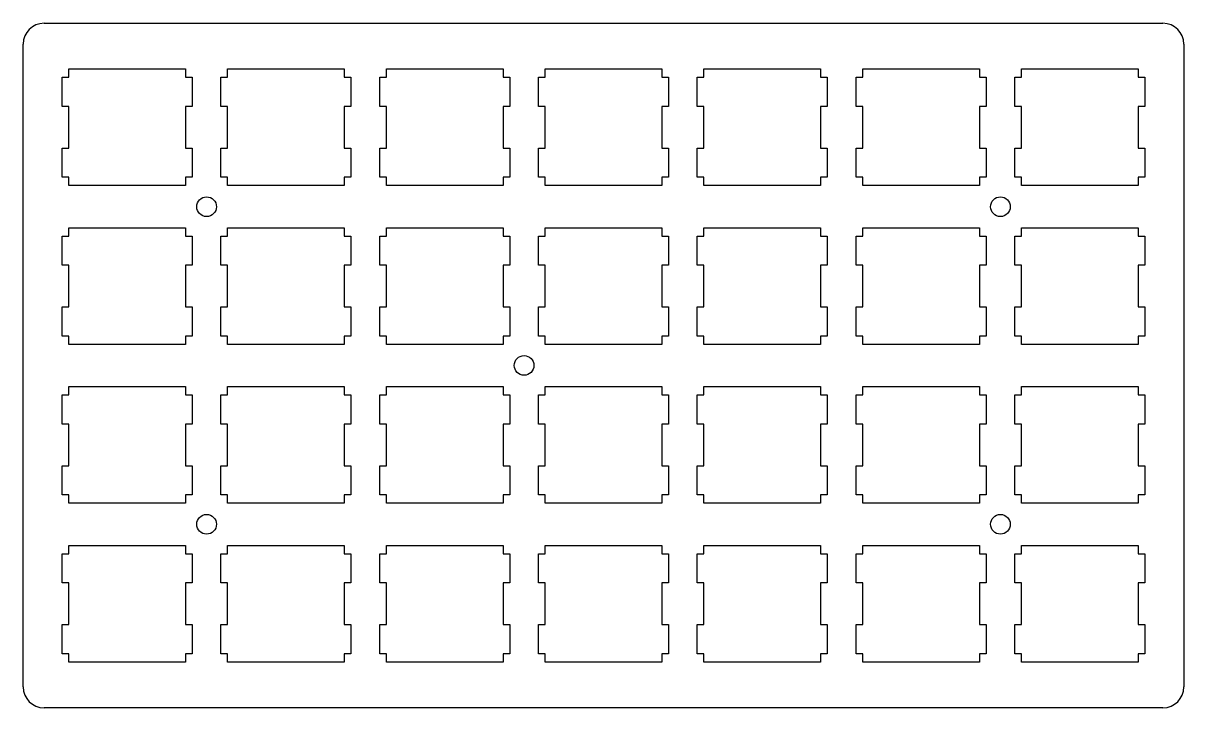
# Model space of a CAD drawing. Extents: x -12 to 127, y -12 to 70.
import ezdxf

# ---------------------------------------------------------------- set-up
doc = ezdxf.new("R2010")
doc.units = 0
doc.layers.get('0').update_dxf_attribs({"linetype": 'continuous'})

# ---------------------------------------------------------------- blocks, each defined once
blk = doc.blocks.new('BODY')
at = {"color": 0}
for p, q in [((-9.98, 69.62), (124.28, 69.62)), ((-12.48, -9.98), (-12.48, 67.12)), ((126.78, 67.12), (126.78, -9.98)), ((-7, 64.15), (7, 64.15)), ((-7, 63.15), (-7, 64.15)), ((7, 64.15), (7, 63.15)), ((12.05, 64.15), (26.05, 64.15)), ((12.05, 63.15), (12.05, 64.15)), ((26.05, 64.15), (26.05, 63.15)), ((31.1, 64.15), (45.1, 64.15)), ((31.1, 63.15), (31.1, 64.15)), ((45.1, 64.15), (45.1, 63.15)), ((50.15, 64.15), (64.15, 64.15)), ((50.15, 63.15), (50.15, 64.15)), ((64.15, 64.15), (64.15, 63.15)), ((69.2, 64.15), (83.2, 64.15)), ((69.2, 63.15), (69.2, 64.15)), ((83.2, 64.15), (83.2, 63.15)), ((88.25, 64.15), (102.25, 64.15)), ((88.25, 63.15), (88.25, 64.15)), ((102.25, 64.15), (102.25, 63.15)), ((107.3, 64.15), (121.3, 64.15)), ((107.3, 63.15), (107.3, 64.15)), ((121.3, 64.15), (121.3, 63.15)), ((-7.8, 63.15), (-7, 63.15)), ((-7.8, 59.65), (-7.8, 63.15)), ((7, 63.15), (7.8, 63.15)), ((7.8, 63.15), (7.8, 59.65)), ((11.25, 63.15), (12.05, 63.15)), ((11.25, 59.65), (11.25, 63.15)), ((26.05, 63.15), (26.85, 63.15)), ((26.85, 63.15), (26.85, 59.65)), ((30.3, 63.15), (31.1, 63.15)), ((30.3, 59.65), (30.3, 63.15)), ((45.1, 63.15), (45.9, 63.15)), ((45.9, 63.15), (45.9, 59.65)), ((49.35, 63.15), (50.15, 63.15)), ((49.35, 59.65), (49.35, 63.15)), ((64.15, 63.15), (64.95, 63.15)), ((64.95, 63.15), (64.95, 59.65)), ((68.4, 63.15), (69.2, 63.15)), ((68.4, 59.65), (68.4, 63.15)), ((83.2, 63.15), (84, 63.15)), ((84, 63.15), (84, 59.65)), ((87.45, 63.15), (88.25, 63.15)), ((87.45, 59.65), (87.45, 63.15)), ((102.25, 63.15), (103.05, 63.15)), ((103.05, 63.15), (103.05, 59.65)), ((106.5, 59.65), (106.5, 63.15)), ((106.5, 63.15), (107.3, 63.15)), ((121.3, 63.15), (122.1, 63.15)), ((122.1, 63.15), (122.1, 59.65)), ((-7, 59.65), (-7.8, 59.65)), ((-7, 54.65), (-7, 59.65)), ((7.8, 59.65), (7, 59.65)), ((7, 59.65), (7, 54.65)), ((12.05, 59.65), (11.25, 59.65)), ((12.05, 54.65), (12.05, 59.65)), ((26.85, 59.65), (26.05, 59.65)), ((26.05, 59.65), (26.05, 54.65)), ((31.1, 59.65), (30.3, 59.65)), ((31.1, 54.65), (31.1, 59.65)), ((45.9, 59.65), (45.1, 59.65)), ((45.1, 59.65), (45.1, 54.65)), ((50.15, 59.65), (49.35, 59.65)), ((50.15, 54.65), (50.15, 59.65)), ((64.95, 59.65), (64.15, 59.65)), ((64.15, 59.65), (64.15, 54.65)), ((69.2, 59.65), (68.4, 59.65)), ((69.2, 54.65), (69.2, 59.65)), ((84, 59.65), (83.2, 59.65)), ((83.2, 59.65), (83.2, 54.65)), ((88.25, 59.65), (87.45, 59.65)), ((88.25, 54.65), (88.25, 59.65)), ((103.05, 59.65), (102.25, 59.65)), ((102.25, 59.65), (102.25, 54.65)), ((107.3, 59.65), (106.5, 59.65)), ((107.3, 54.65), (107.3, 59.65)), ((122.1, 59.65), (121.3, 59.65)), ((121.3, 59.65), (121.3, 54.65)), ((-7.8, 54.65), (-7, 54.65)), ((-7.8, 51.15), (-7.8, 54.65)), ((7, 54.65), (7.8, 54.65)), ((7.8, 54.65), (7.8, 51.15)), ((11.25, 54.65), (12.05, 54.65)), ((11.25, 51.15), (11.25, 54.65)), ((26.05, 54.65), (26.85, 54.65)), ((26.85, 54.65), (26.85, 51.15)), ((30.3, 54.65), (31.1, 54.65)), ((30.3, 51.15), (30.3, 54.65)), ((45.1, 54.65), (45.9, 54.65)), ((45.9, 54.65), (45.9, 51.15)), ((49.35, 54.65), (50.15, 54.65)), ((49.35, 51.15), (49.35, 54.65)), ((64.15, 54.65), (64.95, 54.65)), ((64.95, 54.65), (64.95, 51.15)), ((68.4, 54.65), (69.2, 54.65)), ((68.4, 51.15), (68.4, 54.65)), ((83.2, 54.65), (84, 54.65)), ((84, 54.65), (84, 51.15)), ((87.45, 54.65), (88.25, 54.65)), ((87.45, 51.15), (87.45, 54.65)), ((102.25, 54.65), (103.05, 54.65)), ((103.05, 54.65), (103.05, 51.15)), ((106.5, 51.15), (106.5, 54.65)), ((106.5, 54.65), (107.3, 54.65)), ((121.3, 54.65), (122.1, 54.65)), ((122.1, 54.65), (122.1, 51.15)), ((-7, 51.15), (-7.8, 51.15)), ((-7, 50.15), (-7, 51.15)), ((7, 50.15), (-7, 50.15)), ((7.8, 51.15), (7, 51.15)), ((7, 51.15), (7, 50.15)), ((12.05, 51.15), (11.25, 51.15)), ((12.05, 50.15), (12.05, 51.15)), ((26.05, 50.15), (12.05, 50.15)), ((26.85, 51.15), (26.05, 51.15)), ((26.05, 51.15), (26.05, 50.15)), ((31.1, 51.15), (30.3, 51.15)), ((31.1, 50.15), (31.1, 51.15)), ((45.1, 50.15), (31.1, 50.15)), ((45.9, 51.15), (45.1, 51.15)), ((45.1, 51.15), (45.1, 50.15)), ((50.15, 51.15), (49.35, 51.15)), ((50.15, 50.15), (50.15, 51.15)), ((64.15, 50.15), (50.15, 50.15)), ((64.95, 51.15), (64.15, 51.15)), ((64.15, 51.15), (64.15, 50.15)), ((69.2, 51.15), (68.4, 51.15)), ((69.2, 50.15), (69.2, 51.15)), ((83.2, 50.15), (69.2, 50.15)), ((84, 51.15), (83.2, 51.15)), ((83.2, 51.15), (83.2, 50.15)), ((88.25, 51.15), (87.45, 51.15)), ((88.25, 50.15), (88.25, 51.15)), ((102.25, 50.15), (88.25, 50.15)), ((103.05, 51.15), (102.25, 51.15)), ((102.25, 51.15), (102.25, 50.15)), ((107.3, 51.15), (106.5, 51.15)), ((107.3, 50.15), (107.3, 51.15)), ((121.3, 50.15), (107.3, 50.15)), ((122.1, 51.15), (121.3, 51.15)), ((121.3, 51.15), (121.3, 50.15)), ((-7, 45.1), (7, 45.1)), ((-7, 44.1), (-7, 45.1)), ((7, 45.1), (7, 44.1)), ((12.05, 45.1), (26.05, 45.1)), ((12.05, 44.1), (12.05, 45.1)), ((26.05, 45.1), (26.05, 44.1)), ((31.1, 45.1), (45.1, 45.1)), ((31.1, 44.1), (31.1, 45.1)), ((45.1, 45.1), (45.1, 44.1)), ((50.15, 45.1), (64.15, 45.1)), ((50.15, 44.1), (50.15, 45.1)), ((64.15, 45.1), (64.15, 44.1)), ((69.2, 45.1), (83.2, 45.1)), ((69.2, 44.1), (69.2, 45.1)), ((83.2, 45.1), (83.2, 44.1)), ((88.25, 45.1), (102.25, 45.1)), ((88.25, 44.1), (88.25, 45.1)), ((102.25, 45.1), (102.25, 44.1)), ((107.3, 45.1), (121.3, 45.1)), ((107.3, 44.1), (107.3, 45.1)), ((121.3, 45.1), (121.3, 44.1)), ((-7.8, 44.1), (-7, 44.1)), ((-7.8, 40.6), (-7.8, 44.1)), ((7, 44.1), (7.8, 44.1)), ((7.8, 44.1), (7.8, 40.6)), ((11.25, 44.1), (12.05, 44.1)), ((11.25, 40.6), (11.25, 44.1)), ((26.05, 44.1), (26.85, 44.1)), ((26.85, 44.1), (26.85, 40.6)), ((30.3, 44.1), (31.1, 44.1)), ((30.3, 40.6), (30.3, 44.1)), ((45.1, 44.1), (45.9, 44.1)), ((45.9, 44.1), (45.9, 40.6)), ((49.35, 44.1), (50.15, 44.1)), ((49.35, 40.6), (49.35, 44.1)), ((64.15, 44.1), (64.95, 44.1)), ((64.95, 44.1), (64.95, 40.6)), ((68.4, 44.1), (69.2, 44.1)), ((68.4, 40.6), (68.4, 44.1)), ((83.2, 44.1), (84, 44.1)), ((84, 44.1), (84, 40.6)), ((87.45, 44.1), (88.25, 44.1)), ((87.45, 40.6), (87.45, 44.1)), ((102.25, 44.1), (103.05, 44.1)), ((103.05, 44.1), (103.05, 40.6)), ((106.5, 44.1), (107.3, 44.1)), ((106.5, 40.6), (106.5, 44.1)), ((121.3, 44.1), (122.1, 44.1)), ((122.1, 44.1), (122.1, 40.6)), ((-7, 40.6), (-7.8, 40.6)), ((-7, 35.6), (-7, 40.6)), ((7.8, 40.6), (7, 40.6)), ((7, 40.6), (7, 35.6)), ((12.05, 40.6), (11.25, 40.6)), ((12.05, 35.6), (12.05, 40.6)), ((26.85, 40.6), (26.05, 40.6)), ((26.05, 40.6), (26.05, 35.6)), ((31.1, 40.6), (30.3, 40.6)), ((31.1, 35.6), (31.1, 40.6)), ((45.9, 40.6), (45.1, 40.6)), ((45.1, 40.6), (45.1, 35.6)), ((50.15, 40.6), (49.35, 40.6)), ((50.15, 35.6), (50.15, 40.6)), ((64.95, 40.6), (64.15, 40.6)), ((64.15, 40.6), (64.15, 35.6)), ((69.2, 40.6), (68.4, 40.6)), ((69.2, 35.6), (69.2, 40.6)), ((84, 40.6), (83.2, 40.6)), ((83.2, 40.6), (83.2, 35.6)), ((88.25, 40.6), (87.45, 40.6)), ((88.25, 35.6), (88.25, 40.6)), ((103.05, 40.6), (102.25, 40.6)), ((102.25, 40.6), (102.25, 35.6)), ((107.3, 40.6), (106.5, 40.6)), ((107.3, 35.6), (107.3, 40.6)), ((122.1, 40.6), (121.3, 40.6)), ((121.3, 40.6), (121.3, 35.6)), ((-7.8, 35.6), (-7, 35.6)), ((-7.8, 32.1), (-7.8, 35.6)), ((7, 35.6), (7.8, 35.6)), ((7.8, 35.6), (7.8, 32.1)), ((11.25, 35.6), (12.05, 35.6)), ((11.25, 32.1), (11.25, 35.6)), ((26.05, 35.6), (26.85, 35.6)), ((26.85, 35.6), (26.85, 32.1)), ((30.3, 35.6), (31.1, 35.6)), ((30.3, 32.1), (30.3, 35.6)), ((45.1, 35.6), (45.9, 35.6)), ((45.9, 35.6), (45.9, 32.1)), ((49.35, 35.6), (50.15, 35.6)), ((49.35, 32.1), (49.35, 35.6)), ((64.15, 35.6), (64.95, 35.6)), ((64.95, 35.6), (64.95, 32.1)), ((68.4, 35.6), (69.2, 35.6)), ((68.4, 32.1), (68.4, 35.6)), ((83.2, 35.6), (84, 35.6)), ((84, 35.6), (84, 32.1)), ((87.45, 35.6), (88.25, 35.6)), ((87.45, 32.1), (87.45, 35.6)), ((102.25, 35.6), (103.05, 35.6)), ((103.05, 35.6), (103.05, 32.1)), ((106.5, 35.6), (107.3, 35.6)), ((106.5, 32.1), (106.5, 35.6)), ((121.3, 35.6), (122.1, 35.6)), ((122.1, 35.6), (122.1, 32.1)), ((-7, 32.1), (-7.8, 32.1)), ((-7, 31.1), (-7, 32.1)), ((7.8, 32.1), (7, 32.1)), ((7, 32.1), (7, 31.1)), ((12.05, 32.1), (11.25, 32.1)), ((12.05, 31.1), (12.05, 32.1)), ((26.85, 32.1), (26.05, 32.1)), ((26.05, 32.1), (26.05, 31.1)), ((31.1, 32.1), (30.3, 32.1)), ((31.1, 31.1), (31.1, 32.1)), ((45.9, 32.1), (45.1, 32.1)), ((45.1, 32.1), (45.1, 31.1)), ((50.15, 32.1), (49.35, 32.1)), ((50.15, 31.1), (50.15, 32.1)), ((64.95, 32.1), (64.15, 32.1)), ((64.15, 32.1), (64.15, 31.1)), ((69.2, 32.1), (68.4, 32.1)), ((69.2, 31.1), (69.2, 32.1)), ((84, 32.1), (83.2, 32.1)), ((83.2, 32.1), (83.2, 31.1)), ((88.25, 32.1), (87.45, 32.1)), ((88.25, 31.1), (88.25, 32.1)), ((103.05, 32.1), (102.25, 32.1)), ((102.25, 32.1), (102.25, 31.1)), ((107.3, 32.1), (106.5, 32.1)), ((107.3, 31.1), (107.3, 32.1)), ((122.1, 32.1), (121.3, 32.1)), ((121.3, 32.1), (121.3, 31.1)), ((7, 31.1), (-7, 31.1)), ((26.05, 31.1), (12.05, 31.1)), ((45.1, 31.1), (31.1, 31.1)), ((64.15, 31.1), (50.15, 31.1)), ((83.2, 31.1), (69.2, 31.1)), ((102.25, 31.1), (88.25, 31.1)), ((121.3, 31.1), (107.3, 31.1)), ((-7, 26.05), (7, 26.05)), ((-7, 25.05), (-7, 26.05)), ((7, 26.05), (7, 25.05)), ((12.05, 26.05), (26.05, 26.05)), ((12.05, 25.05), (12.05, 26.05)), ((26.05, 26.05), (26.05, 25.05)), ((31.1, 26.05), (45.1, 26.05)), ((31.1, 25.05), (31.1, 26.05)), ((45.1, 26.05), (45.1, 25.05)), ((50.15, 26.05), (64.15, 26.05)), ((50.15, 25.05), (50.15, 26.05)), ((64.15, 26.05), (64.15, 25.05)), ((69.2, 26.05), (83.2, 26.05)), ((69.2, 25.05), (69.2, 26.05)), ((83.2, 26.05), (83.2, 25.05)), ((88.25, 26.05), (102.25, 26.05)), ((88.25, 25.05), (88.25, 26.05)), ((102.25, 26.05), (102.25, 25.05)), ((107.3, 26.05), (121.3, 26.05)), ((107.3, 25.05), (107.3, 26.05)), ((121.3, 26.05), (121.3, 25.05)), ((-7.8, 25.05), (-7, 25.05)), ((-7.8, 21.55), (-7.8, 25.05)), ((7, 25.05), (7.8, 25.05)), ((7.8, 25.05), (7.8, 21.55)), ((11.25, 25.05), (12.05, 25.05)), ((11.25, 21.55), (11.25, 25.05)), ((26.05, 25.05), (26.85, 25.05)), ((26.85, 25.05), (26.85, 21.55)), ((30.3, 25.05), (31.1, 25.05)), ((30.3, 21.55), (30.3, 25.05)), ((45.1, 25.05), (45.9, 25.05)), ((45.9, 25.05), (45.9, 21.55)), ((49.35, 25.05), (50.15, 25.05)), ((49.35, 21.55), (49.35, 25.05)), ((64.15, 25.05), (64.95, 25.05)), ((64.95, 25.05), (64.95, 21.55)), ((68.4, 25.05), (69.2, 25.05)), ((68.4, 21.55), (68.4, 25.05)), ((83.2, 25.05), (84, 25.05)), ((84, 25.05), (84, 21.55)), ((87.45, 25.05), (88.25, 25.05)), ((87.45, 21.55), (87.45, 25.05)), ((102.25, 25.05), (103.05, 25.05)), ((103.05, 25.05), (103.05, 21.55)), ((106.5, 25.05), (107.3, 25.05)), ((106.5, 21.55), (106.5, 25.05)), ((121.3, 25.05), (122.1, 25.05)), ((122.1, 25.05), (122.1, 21.55)), ((-7, 21.55), (-7.8, 21.55)), ((-7, 16.55), (-7, 21.55)), ((7.8, 21.55), (7, 21.55)), ((7, 21.55), (7, 16.55)), ((12.05, 21.55), (11.25, 21.55)), ((12.05, 16.55), (12.05, 21.55)), ((26.85, 21.55), (26.05, 21.55)), ((26.05, 21.55), (26.05, 16.55)), ((31.1, 21.55), (30.3, 21.55)), ((31.1, 16.55), (31.1, 21.55)), ((45.9, 21.55), (45.1, 21.55)), ((45.1, 21.55), (45.1, 16.55)), ((50.15, 21.55), (49.35, 21.55)), ((50.15, 16.55), (50.15, 21.55)), ((64.95, 21.55), (64.15, 21.55)), ((64.15, 21.55), (64.15, 16.55)), ((69.2, 21.55), (68.4, 21.55)), ((69.2, 16.55), (69.2, 21.55)), ((84, 21.55), (83.2, 21.55)), ((83.2, 21.55), (83.2, 16.55)), ((88.25, 21.55), (87.45, 21.55)), ((88.25, 16.55), (88.25, 21.55)), ((103.05, 21.55), (102.25, 21.55)), ((102.25, 21.55), (102.25, 16.55)), ((107.3, 21.55), (106.5, 21.55)), ((107.3, 16.55), (107.3, 21.55)), ((122.1, 21.55), (121.3, 21.55)), ((121.3, 21.55), (121.3, 16.55)), ((-7.8, 16.55), (-7, 16.55)), ((-7.8, 13.05), (-7.8, 16.55)), ((7, 16.55), (7.8, 16.55)), ((7.8, 16.55), (7.8, 13.05)), ((11.25, 16.55), (12.05, 16.55)), ((11.25, 13.05), (11.25, 16.55)), ((26.05, 16.55), (26.85, 16.55)), ((26.85, 16.55), (26.85, 13.05)), ((30.3, 16.55), (31.1, 16.55)), ((30.3, 13.05), (30.3, 16.55)), ((45.1, 16.55), (45.9, 16.55)), ((45.9, 16.55), (45.9, 13.05)), ((49.35, 16.55), (50.15, 16.55)), ((49.35, 13.05), (49.35, 16.55)), ((64.15, 16.55), (64.95, 16.55)), ((64.95, 16.55), (64.95, 13.05)), ((68.4, 16.55), (69.2, 16.55)), ((68.4, 13.05), (68.4, 16.55)), ((83.2, 16.55), (84, 16.55)), ((84, 16.55), (84, 13.05)), ((87.45, 16.55), (88.25, 16.55)), ((87.45, 13.05), (87.45, 16.55)), ((102.25, 16.55), (103.05, 16.55)), ((103.05, 16.55), (103.05, 13.05)), ((106.5, 16.55), (107.3, 16.55)), ((106.5, 13.05), (106.5, 16.55)), ((121.3, 16.55), (122.1, 16.55)), ((122.1, 16.55), (122.1, 13.05)), ((-7, 13.05), (-7.8, 13.05)), ((-7, 12.05), (-7, 13.05)), ((7.8, 13.05), (7, 13.05)), ((7, 13.05), (7, 12.05)), ((12.05, 13.05), (11.25, 13.05)), ((12.05, 12.05), (12.05, 13.05)), ((26.85, 13.05), (26.05, 13.05)), ((26.05, 13.05), (26.05, 12.05)), ((31.1, 13.05), (30.3, 13.05)), ((31.1, 12.05), (31.1, 13.05)), ((45.9, 13.05), (45.1, 13.05)), ((45.1, 13.05), (45.1, 12.05)), ((50.15, 13.05), (49.35, 13.05)), ((50.15, 12.05), (50.15, 13.05)), ((64.95, 13.05), (64.15, 13.05)), ((64.15, 13.05), (64.15, 12.05)), ((69.2, 13.05), (68.4, 13.05)), ((69.2, 12.05), (69.2, 13.05)), ((84, 13.05), (83.2, 13.05)), ((83.2, 13.05), (83.2, 12.05)), ((88.25, 13.05), (87.45, 13.05)), ((88.25, 12.05), (88.25, 13.05)), ((103.05, 13.05), (102.25, 13.05)), ((102.25, 13.05), (102.25, 12.05)), ((107.3, 13.05), (106.5, 13.05)), ((107.3, 12.05), (107.3, 13.05)), ((122.1, 13.05), (121.3, 13.05)), ((121.3, 13.05), (121.3, 12.05)), ((7, 12.05), (-7, 12.05)), ((26.05, 12.05), (12.05, 12.05)), ((45.1, 12.05), (31.1, 12.05)), ((64.15, 12.05), (50.15, 12.05)), ((83.2, 12.05), (69.2, 12.05)), ((102.25, 12.05), (88.25, 12.05)), ((121.3, 12.05), (107.3, 12.05)), ((-7, 7), (7, 7)), ((-7, 6), (-7, 7)), ((7, 7), (7, 6)), ((12.05, 7), (26.05, 7)), ((12.05, 6), (12.05, 7)), ((26.05, 7), (26.05, 6)), ((31.1, 7), (45.1, 7)), ((31.1, 6), (31.1, 7)), ((45.1, 7), (45.1, 6)), ((50.15, 7), (64.15, 7)), ((50.15, 6), (50.15, 7)), ((64.15, 7), (64.15, 6)), ((69.2, 7), (83.2, 7)), ((69.2, 6), (69.2, 7)), ((83.2, 7), (83.2, 6)), ((88.25, 7), (102.25, 7)), ((88.25, 6), (88.25, 7)), ((102.25, 7), (102.25, 6)), ((107.3, 7), (121.3, 7)), ((107.3, 6), (107.3, 7)), ((121.3, 7), (121.3, 6)), ((-7.8, 6), (-7, 6)), ((-7.8, 2.5), (-7.8, 6)), ((7, 6), (7.8, 6)), ((7.8, 6), (7.8, 2.5)), ((11.25, 6), (12.05, 6)), ((11.25, 2.5), (11.25, 6)), ((26.05, 6), (26.85, 6)), ((26.85, 6), (26.85, 2.5)), ((30.3, 6), (31.1, 6)), ((30.3, 2.5), (30.3, 6)), ((45.1, 6), (45.9, 6)), ((45.9, 6), (45.9, 2.5)), ((49.35, 6), (50.15, 6)), ((49.35, 2.5), (49.35, 6)), ((64.15, 6), (64.95, 6)), ((64.95, 6), (64.95, 2.5)), ((68.4, 6), (69.2, 6)), ((68.4, 2.5), (68.4, 6)), ((83.2, 6), (84, 6)), ((84, 6), (84, 2.5)), ((87.45, 6), (88.25, 6)), ((87.45, 2.5), (87.45, 6)), ((102.25, 6), (103.05, 6)), ((103.05, 6), (103.05, 2.5)), ((106.5, 6), (107.3, 6)), ((106.5, 2.5), (106.5, 6)), ((121.3, 6), (122.1, 6)), ((122.1, 6), (122.1, 2.5)), ((-7, 2.5), (-7.8, 2.5)), ((-7, -2.5), (-7, 2.5)), ((7.8, 2.5), (7, 2.5)), ((7, 2.5), (7, -2.5)), ((12.05, 2.5), (11.25, 2.5)), ((12.05, -2.5), (12.05, 2.5)), ((26.85, 2.5), (26.05, 2.5)), ((26.05, 2.5), (26.05, -2.5)), ((31.1, 2.5), (30.3, 2.5)), ((31.1, -2.5), (31.1, 2.5)), ((45.9, 2.5), (45.1, 2.5)), ((45.1, 2.5), (45.1, -2.5)), ((50.15, 2.5), (49.35, 2.5)), ((50.15, -2.5), (50.15, 2.5)), ((64.95, 2.5), (64.15, 2.5)), ((64.15, 2.5), (64.15, -2.5)), ((69.2, 2.5), (68.4, 2.5)), ((69.2, -2.5), (69.2, 2.5)), ((84, 2.5), (83.2, 2.5)), ((83.2, 2.5), (83.2, -2.5)), ((88.25, 2.5), (87.45, 2.5)), ((88.25, -2.5), (88.25, 2.5)), ((103.05, 2.5), (102.25, 2.5)), ((102.25, 2.5), (102.25, -2.5)), ((107.3, 2.5), (106.5, 2.5)), ((107.3, -2.5), (107.3, 2.5)), ((122.1, 2.5), (121.3, 2.5)), ((121.3, 2.5), (121.3, -2.5)), ((-7.8, -2.5), (-7, -2.5)), ((-7.8, -6), (-7.8, -2.5)), ((7, -2.5), (7.8, -2.5)), ((7.8, -2.5), (7.8, -6)), ((11.25, -2.5), (12.05, -2.5)), ((11.25, -6), (11.25, -2.5)), ((26.05, -2.5), (26.85, -2.5)), ((26.85, -2.5), (26.85, -6)), ((30.3, -2.5), (31.1, -2.5)), ((30.3, -6), (30.3, -2.5)), ((45.1, -2.5), (45.9, -2.5)), ((45.9, -2.5), (45.9, -6)), ((49.35, -2.5), (50.15, -2.5)), ((49.35, -6), (49.35, -2.5)), ((64.15, -2.5), (64.95, -2.5)), ((64.95, -2.5), (64.95, -6)), ((68.4, -2.5), (69.2, -2.5)), ((68.4, -6), (68.4, -2.5)), ((83.2, -2.5), (84, -2.5)), ((84, -2.5), (84, -6)), ((87.45, -2.5), (88.25, -2.5)), ((87.45, -6), (87.45, -2.5)), ((102.25, -2.5), (103.05, -2.5)), ((103.05, -2.5), (103.05, -6)), ((106.5, -2.5), (107.3, -2.5)), ((106.5, -6), (106.5, -2.5)), ((121.3, -2.5), (122.1, -2.5)), ((122.1, -2.5), (122.1, -6)), ((-7, -6), (-7.8, -6)), ((-7, -7), (-7, -6)), ((7.8, -6), (7, -6)), ((7, -6), (7, -7)), ((12.05, -6), (11.25, -6)), ((12.05, -7), (12.05, -6)), ((26.85, -6), (26.05, -6)), ((26.05, -6), (26.05, -7)), ((31.1, -6), (30.3, -6)), ((31.1, -7), (31.1, -6)), ((45.9, -6), (45.1, -6)), ((45.1, -6), (45.1, -7)), ((50.15, -6), (49.35, -6)), ((50.15, -7), (50.15, -6)), ((64.95, -6), (64.15, -6)), ((64.15, -6), (64.15, -7)), ((69.2, -6), (68.4, -6)), ((69.2, -7), (69.2, -6)), ((84, -6), (83.2, -6)), ((83.2, -6), (83.2, -7)), ((88.25, -6), (87.45, -6)), ((88.25, -7), (88.25, -6)), ((103.05, -6), (102.25, -6)), ((102.25, -6), (102.25, -7)), ((107.3, -6), (106.5, -6)), ((107.3, -7), (107.3, -6)), ((122.1, -6), (121.3, -6)), ((121.3, -6), (121.3, -7)), ((7, -7), (-7, -7)), ((26.05, -7), (12.05, -7)), ((45.1, -7), (31.1, -7)), ((64.15, -7), (50.15, -7)), ((83.2, -7), (69.2, -7)), ((102.25, -7), (88.25, -7)), ((121.3, -7), (107.3, -7)), ((124.28, -12.48), (-9.98, -12.48))]:
    blk.add_line(p, q, dxfattribs=at)
for centre in [(9.53, 47.62), (104.78, 47.62), (47.62, 28.58), (9.53, 9.53), (104.78, 9.53)]:
    blk.add_circle(centre, 1.18, dxfattribs=at)
for centre, start, end in [((-9.98, 67.12), 90, -180), ((124.28, 67.12), 0, 90), ((-9.98, -9.98), -180, -90), ((124.28, -9.98), -90, 0)]:
    blk.add_arc(centre, 2.5, start, end, dxfattribs=at)

msp = doc.modelspace()

# ---------------------------------------------------------------- block references
at = {"color": 0}
msp.add_blockref('BODY', (0, 0), dxfattribs=at)

doc.saveas('drawing.dxf')
